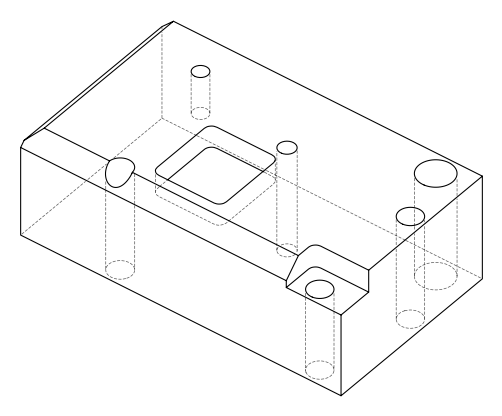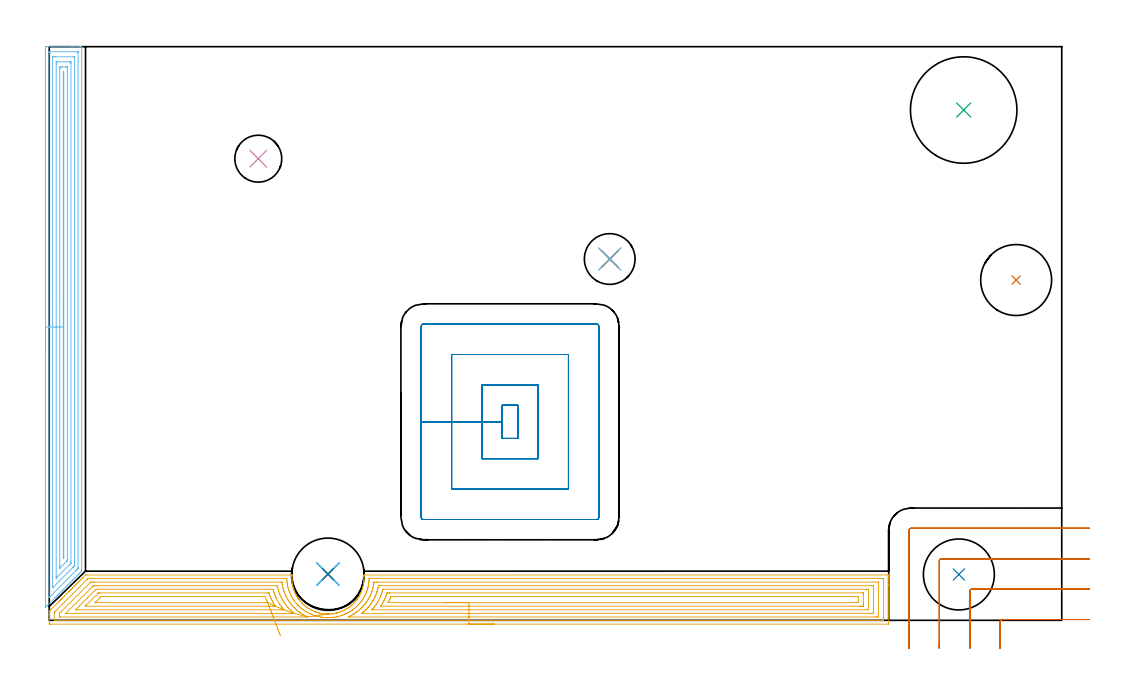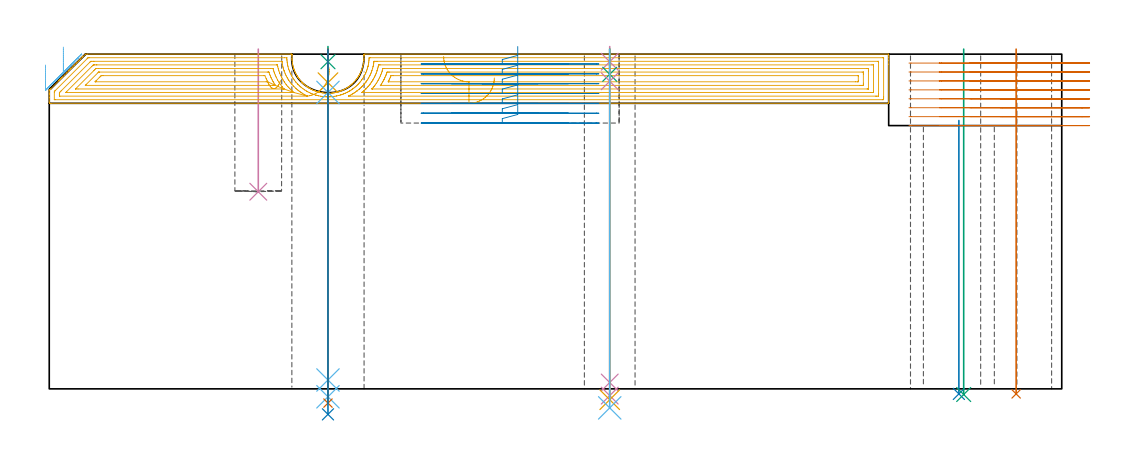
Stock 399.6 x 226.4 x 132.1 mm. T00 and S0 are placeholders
(PLAN: 18 operations, 13 tool changes, 50 min)
(1 INDEXABLE_INSERT_DRILL_THROUGH_HOLE_FROM_SOLID | STEP1HOLE_1 | NXT0302_027 | 0.55 min | 81275 mm3)
(2 INDEXABLE_INSERT_DRILL_THROUGH_HOLE_FROM_SOLID_1 | STEP1HOLE_2 | NXT0302_027 | 0.44 min | 81277 mm3)
(3 INDEXABLE_INSERT_DRILL_THROUGH_HOLE_FROM_SOLID_2 | STEP1HOLE_3 | NXT0302_036 | 0.55 min | 182949 mm3)
(4 INDEXABLE_INSERT_DRILL_BLIND_HOLE_FROM_SOLID | STEP1POCKET | NXT0302_008 | 0.23 min | 14509 mm3)
(5 AREA_MILL | FG_CHAMFER_SURFACE | UGT0205_001 | 18.04 min | 63602 mm3)
(6 AREA_MILL_1 | FG_CHAMFER_SURFACE_1 | UGT0205_001 | 10.46 min | 21656 mm3)
(7 MILL_CORNER_NOTCH_RECTANGULAR | CORNER_NOTCH_RECTANGULAR | UGT0201_008 | Follow Part, ap 4, ae 75% | 6 min | 66043 mm3)
(8 MILL_RECTANGULAR_POCKET | POCKET_RECTANGULAR_STRAIGHT | UGT0201_008 | Follow Part, ap 4, ae 75% | 10.08 min | 216234 mm3)
(9 SPOT_DRILL | STEP1HOLE | NXT0321_9005460120000 | 0.05 min | 137 mm3)
(10 SPOT_DRILL_1 | STEP1HOLE_4 | NXT0321_9005460120000 | 0.05 min | 193 mm3)
(11 DRILL_BLIND_HOLE_INTO_CENTER | STEP1HOLE | NXT0301_046 | 0.05 min | 360 mm3)
(12 GUN_DRILL_THROUGH_HOLE | STEP1HOLE | UGT0307_003 | 0.61 min | 4646 mm3)
(13 SPADE_DRILL_TO_ENLARGE_THROUGH_HOLE | STEP1HOLE | UGT0306_009 | 0.56 min | 29784 mm3)
(14 DRILL_TO_ENLARGE_THROUGH_HOLE | STEP1HOLE | UGT0301_392 | 0.58 min | 47144 mm3)
(15 DRILL_BLIND_HOLE_INTO_CENTER_1 | STEP1HOLE_4 | NXT0301_024 | 0.04 min | 67 mm3)
(16 GUN_DRILL_THROUGH_HOLE_1 | STEP1HOLE_4 | UGT0307_001 | 0.59 min | 2423 mm3)
(17 SPADE_DRILL_TO_ENLARGE_THROUGH_HOLE_1 | STEP1HOLE_4 | UGT0306_003 | 0.56 min | 13495 mm3)
(18 DRILL_TO_ENLARGE_THROUGH_HOLE_1 | STEP1HOLE_4 | UGT0301_007 | 0.57 min | 25252 mm3)
(TOOL NXT0302_027 | Index. Insert Drill 28mm [880-D2800L32-05] | D28 PA176 FL140 Z2)
(TOOL NXT0302_036 | Index. Insert Drill 42mm [880-D4200L50-05] | D42 PA176 FL210 Z2)
(TOOL NXT0302_008 | Index. Insert Drill 18.5mm [880-D1850L25-05] | D18.5 PA176 FL93 Z2)
(TOOL UGT0205_001 | Chamfer Mill 20 x 3 x 45 deg. | D20 FL50 Z2)
(TOOL UGT0201_008 | End Mill 16 mm | D16 FL32 Z4)
(TOOL NXT0321_9005460120000 | NC Spot Drill, 142deg, 12mm, Carbide, Uncoated | D12 PA142 FL30 Z2)
(TOOL NXT0301_046 | Carbide Drill 7.5mm [860.1-0750-038A1-MM 2214] | D7.5 PA140 FL53 Z2)
(TOOL UGT0307_003 | Gun Drill 7 mm | D7 PA130 FL24 Z1)
(TOOL UGT0306_009 | Spade Drill 18.5mm | D18.5 PA132 FL10 Z2)
(TOOL UGT0301_392 | Twist Drill 28.5 mm | D28.5 PA118 FL165 Z2)
(TOOL NXT0301_024 | Carbide Drill 5.3mm [860.1-0530-027A1-MM 2214] | D5.3 PA140 FL44 Z2)
(TOOL UGT0307_001 | Gun Drill 5 mm | D5 PA130 FL24 Z1)
(TOOL UGT0306_003 | Spade Drill 12.5mm | D12.5 PA132 FL10 Z2)
(TOOL UGT0301_007 | Twist Drill 20 mm | D20 PA118 FL140 Z2)
(OP 1 INDEXABLE_INSERT_DRILL_THROUGH_HOLE_FROM_SOLID)
G17 G21 G94 G90
T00 M6
G54
G17 G0 G90 X381.6 Y134.3 S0 M3
G43 Z142.1 H1
G94 G81 G98 Z-1.989 F250. R134.1
G80
M5
M2
(OP 2 INDEXABLE_INSERT_DRILL_THROUGH_HOLE_FROM_SOLID_1)
G17 G21 G94 G90
T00 M6
G54
G17 G0 G90 X359. Y18.1 S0 M3
G43 Z142.1 H1
G94 G81 G98 Z-1.989 F250. R105.9
G80
M5
M2
(OP 3 INDEXABLE_INSERT_DRILL_THROUGH_HOLE_FROM_SOLID_2)
G17 G21 G94 G90
T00 M6
G54
G17 G0 G90 X360.9 Y201.4 S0 M3
G43 Z142.1 H1
G94 G81 G98 Z-2.233 F250. R134.1
G80
M5
M2
(OP 4 INDEXABLE_INSERT_DRILL_BLIND_HOLE_FROM_SOLID)
G17 G21 G94 G90
T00 M6
G54
G17 G0 G90 X82.5 Y182.2 S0 M3
G43 Z142.1 H1
G94 G81 G98 Z77.8 F250. R134.1
G80
M5
M2
(OP 5 AREA_MILL)
G17 G21 G94 G90
T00 M6
G54
G17 G0 G90 X175.65 Y-1.5 S1061 M3
G43 Z142.1 H0
Z122.7
G94 G1 X175.612 Z121.828 F250.
X175.498 Z120.964
X175.309 Z120.112
X175.047 Z119.28
X174.713 Z118.474
X174.31 Z117.7
X173.842 Z116.964
X173.31 Z116.272
X172.721 Z115.629
X172.078 Z115.04
X171.386 Z114.509
X170.65 Z114.04
X169.876 Z113.637
X169.07 Z113.303
X168.238 Z113.041
X167.387 Z112.852
X166.522 Z112.738
X165.65 Z112.7
X0.633
X0.183 Y-1.496 Z112.702
X0.01 Y-1.491 Z112.705
X0. Y-1.052 Z113.144
Y0.71 Z114.904
Y2.107 Z116.303
Y2.472 Z116.667
Y3.547 Z117.745
X0.003 Y3.574 Z117.771
X0.007 Y3.596 Z117.793
X0.036 Y3.637 Z117.835
X0.192 Y3.794 Z117.991
X0.335 Y3.935 Z118.134
X0.628 Y4.228 Z118.428
X3.82 Y7.42 Z121.619
X3.864 Y7.466 Z121.663
X3.912 Y7.513 Z121.712
X4.109 Y7.71 Z121.909
X4.158 Y7.759 Z121.956
X4.21 Y7.811 Z122.01
X4.399 Y7.999 Z122.198
X4.452 Y8.053 Z122.25
X4.508 Y8.109 Z122.308
X4.688 Y8.288 Z122.487
X4.745 Y8.347 Z122.543
X4.807 Y8.407 Z122.606
X4.978 Y8.578 Z122.777
X5.039 Y8.641 Z122.837
X5.105 Y8.705 Z122.904
X5.309 Y8.909 Z123.109
X5.999 Y9.599 Z123.799
X6.894 Y10.494 Z124.693
X7.683 Y11.284 Z125.482
X7.788 Y11.39 Z125.586
X8.119 Y11.719 Z125.919
X8.341 Y11.941 Z126.141
X8.564 Y12.165 Z126.363
X8.682 Y12.284 Z126.48
X9.056 Y12.656 Z126.856
X9.197 Y12.797 Z126.997
X9.738 Y13.34 Z127.535
X10.024 Y13.624 Z127.824
X10.619 Y14.221 Z128.417
X10.918 Y14.518 Z128.718
X11.501 Y15.103 Z129.299
X11.866 Y15.466 Z129.665
X12.382 Y15.984 Z130.18
X12.971 Y16.571 Z130.771
X13.154 Y16.756 Z130.953
X13.264 Y16.865 Z131.062
X14.293 Y17.893 Z132.093
X14.302 Y17.894
X14.943 Y17.9 Z132.1
X95.439
X95.759 Y17.896 Z132.094
X95.767 Y17.895 Z132.093
X95.769 Y17.893 Z132.091
X95.787 Y17.862 Z132.06
X95.785 Y17.553 Z131.751
X95.769 Y17.156 Z131.354
X95.768 Y16.278 Z130.478
X95.793 Y15.875 Z130.074
X95.822 Y15.401 Z129.601
X95.928 Y14.524 Z128.723
X96.093 Y13.648 Z127.845
X96.241 Y13.046 Z127.244
X96.308 Y12.77 Z126.969
X96.334 Y12.678 Z126.877
X96.373 Y12.536 Z126.735
X96.503 Y12.165 Z126.362
X96.561 Y11.998 Z126.197
X96.597 Y11.893 Z126.092
X96.835 Y11.284 Z125.483
X96.94 Y11.016 Z125.215
X97.098 Y10.661 Z124.861
X97.221 Y10.403 Z124.603
X97.267 Y10.308 Z124.508
X97.356 Y10.139 Z124.338
X97.705 Y9.522 Z123.721
X97.78 Y9.391 Z123.587
X97.853 Y9.263 Z123.459
X97.965 Y9.081 Z123.276
X98.003 Y9.018 Z123.214
X98.095 Y8.874 Z123.074
X98.123 Y8.832 Z123.032
X98.161 Y8.774 Z122.973
X98.256 Y8.641 Z122.837
X98.435 Y8.384 Z122.584
X98.574 Y8.2 Z122.396
X98.765 Y7.945 Z122.145
X99.055 Y7.581 Z121.778
X99.115 Y7.508 Z121.706
X99.511 Y7.065 Z121.263
X99.613 Y6.956 Z121.154
X99.687 Y6.878 Z121.074
X99.748 Y6.812 Z121.01
X99.911 Y6.638 Z120.837
X99.918 Y6.631 Z120.83
X99.948 Y6.601 Z120.799
X99.967 Y6.585 Z120.781
X100.031 Y6.526 Z120.725
X100.21 Y6.363 Z120.562
X100.29 Y6.291 Z120.486
X100.382 Y6.206 Z120.405
X100.508 Y6.091 Z120.29
X100.613 Y5.997 Z120.193
X100.732 Y5.887 Z120.086
X100.806 Y5.819 Z120.019
X100.842 Y5.786 Z119.985
X101.319 Y5.41 Z119.607
X101.736 Y5.096 Z119.296
X101.998 Y4.914 Z119.112
X102.051 Y4.877 Z119.075
X102.137 Y4.822 Z119.019
X102.338 Y4.69 Z118.888
X102.589 Y4.534 Z118.734
X102.63 Y4.509 Z118.708
X103.042 Y4.274 Z118.471
X103.075 Y4.255 Z118.452
X103.545 Y4. Z118.198
X103.666 Y3.941 Z118.14
X103.837 Y3.859 Z118.059
X103.936 Y3.813 Z118.01
X103.979 Y3.792 Z117.99
X104.418 Y3.595 Z117.793
X104.864 Y3.415 Z117.611
X105.025 Y3.354 Z117.553
X105.092 Y3.329 Z117.528
X105.278 Y3.262 Z117.456
X105.312 Y3.25 Z117.444
X105.58 Y3.157 Z117.356
X105.683 Y3.122 Z117.321
X105.944 Y3.043 Z117.242
X106.103 Y2.998 Z117.197
X106.206 Y2.968 Z117.168
X106.652 Y2.855 Z117.055
X107.1 Y2.758 Z116.957
X107.961 Y2.609 Z116.805
X107.994 Y2.603 Z116.799
X108.887 Y2.504 Z116.697
X109.334 Y2.471 Z116.67
X109.781 Y2.463 Z116.653
X109.992 Y2.467
X110.407 Y2.474 Z116.663
X110.637 Y2.477 Z116.671
X110.671 Z116.674
X110.675
X111.569 Y2.545 Z116.743
X111.649 Y2.555 Z116.753
X112.017 Y2.599 Z116.797
X112.433 Y2.67 Z116.866
X112.463 Y2.675 Z116.871
X112.84 Y2.753 Z116.951
X112.991 Y2.784 Z116.983
X113.327 Y2.855 Z117.052
X113.357 Y2.861 Z117.059
X113.503 Y2.897 Z117.096
X113.805 Y2.974 Z117.172
X114.251 Y3.102 Z117.3
X114.318 Y3.122 Z117.321
X114.961 Y3.354 Z117.552
X115.116 Y3.411 Z117.605
X115.145 Y3.421 Z117.616
X115.593 Y3.601 Z117.798
X115.971 Y3.768 Z117.968
X116.039 Y3.798 Z117.998
X116.453 Y4. Z118.197
X116.933 Y4.256 Z118.456
X116.982 Y4.285 Z118.485
X117.382 Y4.52 Z118.719
X117.826 Y4.796 Z118.995
X117.949 Y4.876 Z119.076
X118.338 Y5.151 Z119.351
X118.72 Y5.435 Z119.635
X119.051 Y5.703 Z119.901
X119.114 Y5.754 Z119.952
X119.306 Y5.92 Z120.119
X119.395 Y5.997 Z120.197
X119.588 Y6.167 Z120.363
X119.614 Y6.19 Z120.386
X120.075 Y6.63 Z120.83
X120.314 Y6.878 Z121.077
X120.508 Y7.081 Z121.279
X120.878 Y7.508 Z121.706
X120.93 Y7.572 Z121.769
X121.074 Y7.75 Z121.95
X121.402 Y8.157 Z122.357
X121.567 Y8.385 Z122.584
X121.742 Y8.641 Z122.84
X121.865 Y8.82 Z123.019
X122.15 Y9.262 Z123.461
X122.296 Y9.502 Z123.701
X122.543 Y9.962 Z124.161
X122.638 Y10.139 Z124.338
X123.061 Y11.016 Z125.215
X123.166 Y11.258 Z125.458
X123.19 Y11.313 Z125.513
X123.214 Y11.379 Z125.579
X123.403 Y11.893 Z126.092
X123.685 Y12.77 Z126.968
X123.754 Y13.046 Z127.241
X123.907 Y13.649 Z127.844
X124.084 Y14.535 Z128.734
X124.178 Y15.402 Z129.6
X124.196 Y15.69 Z129.888
X124.232 Y16.279 Z130.477
X124.231 Y17.157 Z131.354
X124.219 Y17.452 Z131.649
X124.213 Y17.606 Z131.802
X124.205 Y17.895 Z132.091
X124.207 Y17.896 Z132.092
X124.507 Y17.9 Z132.1
X331.114
X331.293 Y17.898 Z132.089
X331.295 Y17.897 Z132.088
X331.3 Y17.528 Z131.728
Y17.302 Z131.502
Y16.571 Z130.766
Y15.324 Z129.521
Y13.928 Z128.123
Y-1.052 Z113.145
X331.298 Y-1.312 Z112.885
X331.29 Y-1.492 Z112.706
X331.108 Y-1.499 Z112.699
X165.65 Y-1.5 Z112.7
Y-0.086 Z114.114
X2.334 Y-0.085 Z114.115
X2.041 Y-0.08 Z114.12
X2.013 Y-0.079 Z114.121
X2.008 Y-0.057 Z114.143
X2.003 Y-0.021 Z114.179
X2.001 Y0.014 Z114.214
Y2.886 Z117.086
X2.008 Y3.12 Z117.32
X2.01 Y3.148 Z117.348
X2.027 Y3.169 Z117.369
X2.072 Y3.219 Z117.419
X2.204 Y3.354 Z117.554
X2.312 Y3.462 Z117.662
X14.943 Y16.093 Z130.293
X15.186 Y16.332 Z130.532
X15.281 Y16.424 Z130.624
X15.339 Y16.477 Z130.677
X15.925 Y16.485 Z130.685
X92.843 Y16.486 Z130.686
X93.651 Y16.481 Z130.681
X93.745 Y16.479 Z130.679
X93.759 Y16.468 Z130.668
X93.765 Y16.458 Z130.658
X93.806 Y15.69 Z129.89
X93.816 Y15.527 Z129.727
X93.893 Y14.809 Z129.009
X93.925 Y14.539 Z128.739
X94.031 Y13.928 Z128.128
X94.115 Y13.471 Z127.671
X94.217 Y13.046 Z127.246
X94.402 Y12.306 Z126.506
X94.447 Y12.165 Z126.365
X94.545 Y11.873 Z126.073
X94.766 Y11.284 Z125.484
X94.899 Y10.936 Z125.136
X95.126 Y10.403 Z124.603
X95.439 Y9.732 Z123.932
X95.554 Y9.522 Z123.722
X95.692 Y9.273 Z123.473
X96.061 Y8.641 Z122.841
X96.163 Y8.472 Z122.672
X96.334 Y8.205 Z122.405
X96.651 Y7.759 Z121.959
X97.228 Y6.996 Z121.196
X97.328 Y6.878 Z121.078
X97.982 Y6.136 Z120.336
X98.112 Y5.997 Z120.197
X98.123 Y5.986 Z120.186
X98.663 Y5.465 Z119.665
X99.026 Y5.134 Z119.334
X99.046 Y5.116 Z119.316
X99.283 Y4.911 Z119.111
X99.515 Y4.723 Z118.923
X99.911 Y4.405 Z118.605
X99.974 Y4.358 Z118.558
X100.144 Y4.235 Z118.435
X100.806 Y3.774 Z117.974
X101.482 Y3.354 Z117.554
X101.7 Y3.225 Z117.425
X102.004 Y3.054 Z117.254
X102.595 Y2.754 Z116.954
X103.196 Y2.472 Z116.672
X103.489 Y2.345 Z116.545
X103.712 Y2.252 Z116.452
X104.383 Y2.002 Z116.202
X104.561 Y1.941 Z116.141
X105.207 Y1.73 Z115.93
X105.278 Y1.709 Z115.909
X105.33 Y1.694 Z115.894
X105.717 Y1.591 Z115.791
X106.172 Y1.484 Z115.684
X106.313 Y1.453 Z115.653
X107.067 Y1.314 Z115.514
X107.409 Y1.253 Z115.453
X107.961 Y1.18 Z115.38
X108.432 Y1.127 Z115.327
X108.855 Y1.089 Z115.289
X109.394 Y1.061 Z115.261
X109.75 Y1.051 Z115.251
X110.292 Y1.057 Z115.257
X110.644 Y1.066 Z115.266
X111.147 Y1.096 Z115.296
X111.539 Y1.126 Z115.326
X111.971 Y1.165 Z115.365
X112.433 Y1.222 Z115.422
X112.753 Y1.275 Z115.475
X113.327 Y1.384 Z115.584
X113.501 Y1.42 Z115.62
X114.222 Y1.577 Z115.777
X114.233 Y1.58 Z115.78
X114.279 Y1.591 Z115.791
X115.011 Y1.799 Z115.999
X115.116 Y1.832 Z116.032
X115.596 Y2. Z116.2
X116.011 Y2.151 Z116.351
X116.244 Y2.242 Z116.442
X116.81 Y2.472 Z116.672
X116.905 Y2.516 Z116.716
X117.477 Y2.79 Z116.99
X117.799 Y2.954 Z117.154
X118.061 Y3.096 Z117.296
X118.525 Y3.354 Z117.554
X118.631 Y3.415 Z117.615
X118.655 Y3.429 Z117.629
X118.694 Y3.453 Z117.653
X119.175 Y3.761 Z117.961
X119.588 Y4.039 Z118.239
X119.704 Y4.12 Z118.32
X119.86 Y4.235 Z118.435
X120.211 Y4.503 Z118.703
X120.483 Y4.717 Z118.917
X120.702 Y4.9 Z119.1
X120.954 Y5.116 Z119.316
X121.176 Y5.314 Z119.514
X121.377 Y5.499 Z119.699
X121.63 Y5.747 Z119.947
X121.879 Y5.997 Z120.197
X122.07 Y6.196 Z120.396
X122.271 Y6.413 Z120.613
X122.488 Y6.665 Z120.865
X122.668 Y6.878 Z121.078
X122.89 Y7.15 Z121.35
X123.166 Y7.496 Z121.696
X123.278 Y7.649 Z121.849
X123.356 Y7.759 Z121.959
X123.637 Y8.176 Z122.376
X123.945 Y8.641 Z122.841
X123.99 Y8.71 Z122.91
X124.06 Y8.826 Z123.026
X124.309 Y9.277 Z123.477
X124.438 Y9.522 Z123.722
X124.611 Y9.861 Z124.061
X124.878 Y10.403 Z124.603
X124.903 Y10.454 Z124.654
X124.955 Y10.564 Z124.764
X125.162 Y11.08 Z125.28
X125.239 Y11.284 Z125.484
X125.395 Y11.732 Z125.932
X125.536 Y12.165 Z126.365
X125.609 Y12.402 Z126.602
X125.786 Y13.046 Z127.246
X125.799 Y13.096 Z127.296
X125.849 Y13.292 Z127.492
X125.959 Y13.819 Z128.019
X125.979 Y13.928 Z128.128
X126.085 Y14.576 Z128.776
X126.114 Y14.809 Z129.009
X126.172 Y15.372 Z129.572
X126.195 Y15.69 Z129.89
X126.228 Y16.198 Z130.398
X126.239 Y16.362 Z130.562
X126.248 Y16.479 Z130.679
X126.83 Y16.485 Z130.685
X328.966
X329.259 Y16.48 Z130.68
X329.287 Y16.479 Z130.679
X329.292 Y16.457 Z130.657
X329.297 Y16.421 Z130.621
X329.299 Y16.386 Z130.586
X329.3 Y1.176 Z115.376
X329.297 Y0.71 Z114.91
X329.292 Y0.303 Z114.503
X329.273 Y-0.079 Z114.121
X328.878 Y-0.084 Z114.116
X328.791 Y-0.085 Z114.115
X165.65 Y-0.086 Z114.114
Y1.328 Z115.528
X118.694 Y1.329 Z115.529
X118.063 Y1.332 Z115.532
X118.059 Y1.334 Z115.534
X118.05 Y1.344 Z115.544
X118.558 Y1.591 Z115.791
X118.648 Y1.636 Z115.836
X118.694 Y1.659 Z115.859
X119.228 Y1.946 Z116.146
X119.588 Y2.146 Z116.346
X119.797 Y2.267 Z116.467
X120.143 Y2.472 Z116.672
X120.351 Y2.602 Z116.802
X120.483 Y2.687 Z116.887
X120.881 Y2.961 Z117.161
X121.377 Y3.307 Z117.507
X121.404 Y3.327 Z117.527
X121.438 Y3.354 Z117.554
X122.271 Y4.021 Z118.221
X122.388 Y4.12 Z118.32
X122.519 Y4.235 Z118.435
X122.854 Y4.542 Z118.742
X123.166 Y4.831 Z119.031
X123.31 Y4.974 Z119.174
X123.45 Y5.116 Z119.316
X123.744 Y5.428 Z119.628
X124.06 Y5.769 Z119.969
X124.167 Y5.892 Z120.092
X124.255 Y5.997 Z120.197
X124.567 Y6.379 Z120.579
X124.955 Y6.858 Z121.058
X124.963 Y6.87 Z121.07
X124.969 Y6.878 Z121.078
X125.325 Y7.395 Z121.595
X125.572 Y7.759 Z121.959
X125.681 Y7.925 Z122.125
X125.849 Y8.19 Z122.39
X126.014 Y8.478 Z122.678
X126.104 Y8.641 Z122.841
X126.323 Y9.054 Z123.254
X126.563 Y9.522 Z123.722
X126.623 Y9.641 Z123.841
X126.743 Y9.891 Z124.091
X126.902 Y10.246 Z124.446
X126.967 Y10.403 Z124.603
X127.154 Y10.88 Z125.08
X127.299 Y11.284 Z125.484
X127.385 Y11.534 Z125.734
X127.587 Y12.165 Z126.365
X127.599 Y12.204 Z126.404
X127.638 Y12.35 Z126.55
X127.78 Y12.906 Z127.106
X127.813 Y13.046 Z127.246
X127.937 Y13.633 Z127.833
X127.991 Y13.928 Z128.128
X128.067 Y14.386 Z128.586
X128.123 Y14.809 Z129.009
X128.148 Y14.999 Z129.199
X128.156 Y15.043 Z129.243
X128.161 Y15.061 Z129.261
X128.179 Y15.065 Z129.265
X128.269 Y15.068 Z129.268
X128.532 Y15.07 Z129.27
X129.16 Y15.071 Z129.271
X129.427
X327.09
X327.178 Y15.07 Z129.27
X327.249 Y15.067 Z129.267
X327.287 Y15.065 Z129.265
X327.29 Y15.016 Z129.216
X327.296 Y14.809 Z129.009
X327.299 Y14.602 Z128.802
X327.3 Y2.265 Z116.465
X327.295 Y1.591 Z115.791
X327.291 Y1.392 Z115.592
X327.281 Y1.335 Z115.535
X327.222 Y1.333 Z115.533
X327.09 Y1.331 Z115.531
X326.462 Y1.329 Z115.529
X326.195
X165.65 Y1.328 Z115.528
Y2.743 Z116.943
X124.06
X123.784 Y2.744 Z116.944
X123.551 Y2.747 Z116.947
X123.371 Y2.751 Z116.951
X123.504 Y2.864 Z117.064
X123.59 Y2.936 Z117.136
X124.073 Y3.341 Z117.541
X124.087 Y3.354 Z117.554
X124.533 Y3.769 Z117.969
X124.955 Y4.165 Z118.365
X124.99 Y4.2 Z118.4
X125.023 Y4.235 Z118.435
X125.421 Y4.657 Z118.857
X125.843 Y5.116 Z119.316
X125.849 Y5.123 Z119.323
X126.245 Y5.607 Z119.807
X126.562 Y5.997 Z120.197
X126.642 Y6.097 Z120.297
X126.743 Y6.23 Z120.43
X127.013 Y6.613 Z120.813
X127.194 Y6.878 Z121.078
X127.37 Y7.142 Z121.342
X127.638 Y7.552 Z121.752
X127.716 Y7.682 Z121.882
X127.761 Y7.759 Z121.959
X128.033 Y8.252 Z122.452
X128.241 Y8.641 Z122.841
X128.339 Y8.831 Z123.031
X128.532 Y9.217 Z123.417
X128.631 Y9.425 Z123.625
X128.674 Y9.522 Z123.722
X128.898 Y10.043 Z124.243
X129.042 Y10.403 Z124.603
X129.146 Y10.679 Z124.879
X129.358 Y11.284 Z125.484
X129.375 Y11.335 Z125.535
X129.427 Y11.496 Z125.696
X129.58 Y12.015 Z126.215
X129.62 Y12.165 Z126.365
X129.76 Y12.718 Z126.918
X129.836 Y13.046 Z127.246
X129.924 Y13.438 Z127.638
X129.948 Y13.542 Z127.742
X129.968 Y13.617 Z127.817
X129.98 Y13.651 Z127.851
X130.012 Y13.652 Z127.852
X130.321 Y13.655 Z127.855
X130.596 Y13.657 Z127.857
X324.682
X325.155 Y13.652 Z127.852
X325.255 Y13.65 Z127.85
X325.29 Y13.646 Z127.846
X325.293 Y13.596 Z127.796
X325.296 Y13.487 Z127.687
X325.3 Y13.047 Z127.247
Y3.354 Z117.554
X325.296 Y2.913 Z117.113
X325.293 Y2.804 Z117.004
X325.29 Y2.755 Z116.955
X325.232 Y2.75 Z116.95
X325.023 Y2.746 Z116.946
X324.406 Y2.743 Z116.943
X324.132
X165.65
Y4.157 Z118.357
X127.638
X127.559 Y4.158 Z118.358
X127.402 Y4.162 Z118.362
X127.37 Y4.164 Z118.364
X127.373 Y4.171 Z118.371
X127.393 Y4.199 Z118.399
X127.422 Y4.235 Z118.435
X127.521 Y4.35 Z118.55
X127.638 Y4.486 Z118.686
X127.924 Y4.834 Z119.034
X128.154 Y5.116 Z119.316
X128.32 Y5.325 Z119.525
X128.532 Y5.598 Z119.798
X128.699 Y5.833 Z120.033
X128.813 Y5.997 Z120.197
X129.058 Y6.36 Z120.56
X129.427 Y6.915 Z121.115
X129.737 Y7.454 Z121.654
X129.908 Y7.759 Z121.959
X130.051 Y8.026 Z122.226
X130.321 Y8.549 Z122.749
X130.352 Y8.611 Z122.811
X130.366 Y8.641 Z122.841
X130.631 Y9.217 Z123.417
X130.764 Y9.522 Z123.722
X130.895 Y9.838 Z124.038
X131.114 Y10.403 Z124.603
X131.141 Y10.476 Z124.676
X131.215 Y10.693 Z124.893
X131.361 Y11.141 Z125.341
X131.405 Y11.284 Z125.484
X131.664 Y12.165 Z126.365
X131.681 Y12.217 Z126.417
X131.695 Y12.236 Z126.436
X132.031 Y12.243 Z126.443
X322.697
X322.854 Y12.241 Z126.441
X323.169 Y12.236 Z126.436
X323.291 Y12.228 Z126.428
X323.294 Y12.209 Z126.409
X323.296 Y12.165 Z126.365
X323.3 Y11.493 Z125.693
Y11.284 Z125.484
X323.299 Y4.235 Z118.435
X323.298 Y4.193 Z118.393
X323.294 Y4.173 Z118.373
X323.292 Y4.168 Z118.368
X323.249 Y4.164 Z118.364
X322.933 Y4.159 Z118.359
X322.776 Y4.157 Z118.357
X165.65
Y5.571 Z119.771
X130.753 Y5.572 Z119.772
X130.752
Y5.573 Z119.773
X131.03 Y5.997 Z120.197
X131.103 Y6.108 Z120.308
X131.215 Y6.284 Z120.484
X131.439 Y6.658 Z120.858
X131.565 Y6.878 Z121.078
X131.758 Y7.225 Z121.425
X132.045 Y7.759 Z121.959
X132.067 Y7.801 Z122.001
X132.11 Y7.886 Z122.086
X132.356 Y8.398 Z122.598
X132.469 Y8.641 Z122.841
X132.632 Y9.007 Z123.207
X132.85 Y9.522 Z123.722
X132.894 Y9.63 Z123.83
X133.004 Y9.92 Z124.12
X133.131 Y10.278 Z124.478
X133.175 Y10.403 Z124.603
X133.285 Y10.708 Z124.908
X133.33 Y10.822 Z125.022
X133.471 Y10.825 Z125.025
X133.899 Y10.827 Z125.027
X134.361 Y10.829 Z125.029
X320.829 Y10.828 Z125.028
X321.293 Y10.827 Z125.027
X321.295 Y10.826 Z125.026
X321.298 Y10.822 Z125.022
X321.299 Y10.403 Z124.603
X321.3 Y9.939 Z124.139
Y6.414 Z120.614
Y5.997 Z120.197
X321.298 Y5.765 Z119.965
X321.294 Y5.649 Z119.849
X321.29 Y5.592 Z119.792
X321.283 Y5.578 Z119.778
X321.256 Y5.576 Z119.776
X320.829 Y5.573 Z119.773
X320.367 Y5.571 Z119.771
X319.934
X165.65
Y6.985 Z121.185
X134.026 Y6.986 Z121.186
X133.899 Y6.987 Z121.187
X133.786 Y6.989 Z121.189
X133.783 Y6.992 Z121.192
X133.782 Y6.994 Z121.194
X133.854 Y7.137 Z121.337
X133.899 Y7.224 Z121.424
X134.077 Y7.584 Z121.784
X134.161 Y7.759 Z121.959
X134.361 Y8.185 Z122.385
X134.568 Y8.641 Z122.841
X134.635 Y8.796 Z122.996
X134.876 Y9.371 Z123.571
X134.889 Y9.401 Z123.601
X134.908 Y9.409 Z123.609
X135.687 Y9.414 Z123.614
X135.797
X319.04
X319.15 Y9.413 Z123.613
X319.24 Y9.41 Z123.61
X319.28 Y9.408 Z123.608
X319.29 Y9.39 Z123.59
X319.294 Y9.359 Z123.559
X319.299 Y9.267 Z123.467
Y7.504 Z121.704
X319.295 Y7.247 Z121.447
X319.29 Y7.077 Z121.277
X319.277 Y6.992 Z121.192
X319.236 Y6.99 Z121.19
X319.04 Y6.987 Z121.187
X318.931 Y6.986 Z121.186
X318.146 Y6.985 Z121.185
X165.65
X164.778 Z121.223
X163.914 Z121.337
X163.062 Z121.526
X162.23 Z121.788
X161.424 Z122.122
X160.65 Z122.525
X159.914 Z122.994
X159.222 Z123.525
X158.579 Z124.114
X157.99 Z124.757
X157.458 Z125.45
X156.99 Z126.185
X156.587 Z126.959
X156.253 Z127.765
X155.991 Z128.597
X155.802 Z129.449
X155.688 Z130.314
X155.65 Z131.185
G0 Z142.1
X110.357 Y2.555
Z126.858
G1 X110.442 Y2.568 Z125.99
X110.453 Y2.569 Z125.118
X110.388 Y2.56 Z124.248
X110.249 Y2.539 Z123.387
X110.036 Y2.508 Z122.542
X109.75 Y2.467 Z121.718
X109.395 Y2.415 Z120.923
X108.972 Y2.354 Z120.163
X108.486 Y2.283 Z119.442
X107.939 Y2.203 Z118.767
X107.336 Y2.115 Z118.142
X106.682 Y2.02 Z117.574
X105.981 Y1.918 Z117.064
X105.239 Y1.81 Z116.619
X104.461 Y1.696 Z116.241
X103.653 Y1.579 Z115.932
X102.822 Y1.458 Z115.696
X101.974 Y1.334 Z115.534
X101.963 Y1.333 Z115.533
X101.792 Y1.329 Z115.529
X101.7
X4.21
X4.122 Y1.33 Z115.53
X4.051 Y1.333 Z115.533
X4.013 Y1.335 Z115.535
X4.01 Y1.384 Z115.584
X4.004 Y1.591 Z115.791
X4.001 Y1.797 Z115.997
X4.005 Y2.472 Z116.672
X4.007 Y2.673 Z116.873
X4.071 Y2.76 Z116.96
X4.21 Y2.908 Z117.108
X4.434 Y3.134 Z117.334
X4.653 Y3.354 Z117.554
X15.974 Y14.674 Z128.874
X16.111 Y14.809 Z129.009
X16.322 Y15.01 Z129.21
X16.382 Y15.065 Z129.265
X16.47 Y15.067 Z129.267
X16.732 Y15.069 Z129.269
X17.36 Y15.071 Z129.271
X17.626
X91.728
X91.795 Y15.07 Z129.27
X91.827 Y15.067 Z129.267
X91.836 Y15.066 Z129.266
X91.862 Y14.992 Z129.192
X91.881 Y14.809 Z129.009
X91.884 Y14.787 Z128.987
X92.013 Y13.928 Z128.128
X92.042 Y13.75 Z127.95
X92.192 Y13.046 Z127.246
X92.288 Y12.626 Z126.826
X92.412 Y12.165 Z126.365
X92.5 Y11.857 Z126.057
X92.66 Y11.379 Z125.579
X92.694 Y11.284 Z125.484
X92.756 Y11.116 Z125.316
X93.042 Y10.403 Z124.603
X93.233 Y9.933 Z124.133
X93.433 Y9.522 Z123.722
X93.651 Y9.083 Z123.283
X93.9 Y8.641 Z122.841
X94.217 Y8.083 Z122.283
X94.423 Y7.759 Z121.959
X94.545 Y7.573 Z121.773
X95.052 Y6.878 Z121.078
X95.439 Y6.37 Z120.57
X95.751 Y5.997 Z120.197
X96.334 Y5.346 Z119.546
X96.557 Y5.116 Z119.316
X97.228 Y4.473 Z118.673
X97.491 Y4.235 Z118.435
X97.827 Y3.94 Z118.14
X98.123 Y3.702 Z117.902
X98.575 Y3.354 Z117.554
X99.017 Y3.035 Z117.235
X99.353 Y2.802 Z117.002
X99.858 Y2.472 Z116.672
X99.911 Y2.439 Z116.639
X100.003 Y2.382 Z116.582
X100.806 Y1.928 Z116.128
X101.454 Y1.591 Z115.791
X101.7 Y1.471 Z115.671
X101.934 Y1.361 Z115.561
X101.974 Y1.334 Z115.534
X96.593 Y2.75 Z116.95
X96.334 Y2.746 Z116.946
X96.058 Y2.744 Z116.944
X95.439 Y2.743 Z116.943
X95.165
X7.081
X6.894 Y2.744 Z116.944
X6.615 Y2.747 Z116.947
X6.539 Y2.749 Z116.949
X6.561 Y2.8 Z117.
X6.759 Y3.005 Z117.205
X6.894 Y3.144 Z117.344
X16.795 Y13.046 Z127.246
X17.21 Y13.457 Z127.657
X17.352 Y13.595 Z127.795
X17.403 Y13.642 Z127.842
X17.472 Y13.65 Z127.85
X17.626 Y13.653 Z127.853
X17.902 Y13.656 Z127.856
X18.521 Y13.657 Z127.857
X18.795
X89.763
X89.918 Y13.655 Z127.855
X89.995 Y13.653 Z127.853
X90.026 Y13.651 Z127.851
X90.073 Y13.477 Z127.677
X90.162 Y13.046 Z127.246
X90.185 Y12.936 Z127.136
X90.379 Y12.165 Z126.365
X90.484 Y11.761 Z125.961
X90.641 Y11.284 Z125.484
X90.953 Y10.417 Z124.617
X90.967 Y10.38 Z124.58
X91.326 Y9.522 Z123.722
X91.636 Y8.863 Z123.063
X91.752 Y8.641 Z122.841
X91.862 Y8.433 Z122.633
X92.254 Y7.759 Z121.959
X92.756 Y6.936 Z121.136
X92.796 Y6.878 Z121.078
X92.892 Y6.744 Z120.944
X93.45 Y5.997 Z120.197
X93.651 Y5.734 Z119.934
X94.173 Y5.116 Z119.316
X94.545 Y4.701 Z118.901
X94.991 Y4.235 Z118.435
X95.439 Y3.805 Z118.005
X95.928 Y3.354 Z117.554
X96.593 Y2.75 Z116.95
X92.633 Y4.169 Z118.369
X92.493 Y4.164 Z118.364
X92.178 Y4.159 Z118.359
X92.02 Y4.157 Z118.357
X11.366
X10.548 Y4.159 Z118.359
X10.471 Y4.161 Z118.361
X10.406 Y4.163 Z118.363
X10.442 Y4.235 Z118.435
X10.454 Y4.252 Z118.452
X10.471 Y4.272 Z118.472
X17.626 Y11.428 Z125.628
X17.999 Y11.798 Z125.998
X18.372 Y12.165 Z126.365
X18.448 Y12.237 Z126.437
X19.415 Y12.243 Z126.443
X87.39
X88.208 Y12.241 Z126.441
X88.284 Y12.238 Z126.438
X88.303 Y12.237 Z126.437
X88.321 Y12.208 Z126.408
X88.336 Y12.165 Z126.365
X88.359 Y12.091 Z126.291
X88.59 Y11.284 Z125.484
X88.736 Y10.848 Z125.048
X88.9 Y10.403 Z124.603
X89.179 Y9.662 Z123.862
X89.239 Y9.522 Z123.722
X89.49 Y8.948 Z123.148
X89.639 Y8.641 Z122.841
X90.073 Y7.785 Z121.985
X90.087 Y7.759 Z121.959
X90.106 Y7.727 Z121.927
X90.616 Y6.878 Z121.078
X90.967 Y6.313 Z120.513
X91.194 Y5.997 Z120.197
X91.778 Y5.198 Z119.398
X91.842 Y5.116 Z119.316
X91.862 Y5.09 Z119.29
X92.582 Y4.235 Z118.435
X92.633 Y4.169 Z118.369
X89.23 Y5.577 Z119.777
X89.22 Y5.576 Z119.776
X89.179 Y5.574 Z119.774
X88.716 Y5.571 Z119.771
X88.284
X14.335
X14.289 Y5.572 Z119.772
X14.239 Y5.575 Z119.775
X14.234 Y5.577 Z119.777
Y5.581 Z119.781
X14.249 Y5.599 Z119.799
X14.349 Y5.701 Z119.901
X14.645 Y5.997 Z120.197
X19.232 Y10.583 Z124.783
X19.415 Y10.763 Z124.963
X19.479 Y10.819 Z125.019
X19.532 Y10.822 Z125.022
X19.646 Y10.826 Z125.026
X19.878 Y10.828 Z125.028
X86.063
X86.495 Y10.826 Z125.026
X86.639 Y10.824 Z125.024
X86.659 Y10.822 Z125.022
X86.674 Y10.807 Z125.007
X86.7 Y10.745 Z124.945
X86.739 Y10.643 Z124.843
X87.018 Y9.889 Z124.089
X87.163 Y9.522 Z123.722
X87.39 Y8.953 Z123.153
X87.526 Y8.641 Z122.841
X87.632 Y8.402 Z122.602
X87.964 Y7.759 Z121.959
X88.284 Y7.147 Z121.347
X88.44 Y6.878 Z121.078
X88.655 Y6.513 Z120.713
X88.974 Y5.997 Z120.197
X89.179 Y5.669 Z119.869
X89.228 Y5.584 Z119.784
X89.23 Y5.577 Z119.777
X86.215 Y6.99 Z121.19
X86.213 Y6.989 Z121.189
X86.19 Y6.987 Z121.187
X85.994 Y6.986 Z121.186
X85.601 Y6.985 Z121.185
X18.412 Y6.986 Z121.186
X18.219 Y6.989 Z121.189
X18.123 Y6.992 Z121.192
X18.102 Y6.995 Z121.195
X18.11 Y7.004 Z121.204
X18.248 Y7.147 Z121.347
X18.393 Y7.295 Z121.495
X18.521 Y7.424 Z121.624
X19.738 Y8.641 Z122.841
X20.022 Y8.924 Z123.124
X20.31 Y9.21 Z123.41
X20.471 Y9.362 Z123.562
X20.522 Y9.408 Z123.608
X20.615 Y9.41 Z123.61
X20.811 Y9.412 Z123.612
X21.204 Y9.414 Z123.614
X21.313 Y9.415 Z123.615
X84.707 Y9.414 Z123.614
X84.818 Y9.412 Z123.612
X85.12 Y9.404 Z123.604
X85.601 Y8.253 Z122.453
X85.839 Y7.759 Z121.959
X86.061 Y7.306 Z121.506
X86.141 Y7.148 Z121.348
X86.205 Y7.015 Z121.215
X86.215 Y6.99 Z121.19
X86.453 Y6.371 Z120.623
X86.707 Y5.708 Z120.116
X86.977 Y5.006 Z119.673
X87.259 Y4.272 Z119.297
X87.552 Y3.509 Z118.991
X87.853 Y2.724 Z118.757
X88.161 Y1.924 Z118.598
X88.473 Y1.113 Z118.514
X88.785 Y0.299 Z118.506
X89.097 Y-0.513 Z118.574
X89.406 Y-1.316 Z118.717
X89.709 Y-2.105 Z118.935
X90.004 Y-2.873 Z119.226
X90.289 Y-3.614 Z119.587
X90.561 Y-4.323 Z120.016
X90.819 Y-4.994 Z120.51
X91.06 Y-5.623 Z121.065
X91.284 Y-6.204 Z121.676
G0 Z142.1
M5
M2
(OP 6 AREA_MILL_1)
G17 G21 G94 G90
T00 M6
G54
G17 G0 G90 X-1.5 Y105.75 S1061 M3
G43 Z142.1 H0
Z127.8
G94 G1 Y105.788 Z126.928 F250.
Y105.902 Z126.064
Y106.091 Z125.212
Y106.353 Z124.38
Y106.687 Z123.574
Y107.09 Z122.8
Y107.559 Z122.064
Y108.09 Z121.372
Y108.679 Z120.729
Y109.322 Z120.14
Y110.014 Z119.609
Y110.75 Z119.14
Y111.524 Z118.737
Y112.33 Z118.403
Y113.162 Z118.141
Y114.014 Z117.952
Y114.878 Z117.838
Y115.75 Z117.8
Y225.433
X-1.499 Y225.812 Z117.801
X-1.494 Y226.318 Z117.803
X-1.491 Y226.392 Z117.806
X-0.991 Y226.4 Z118.306
X8.749 Z128.044
X9.352 Z128.65
X9.635 Z128.932
X11.406 Z130.701
X11.971 Z131.27
X12.291 Z131.59
X12.476 Z131.775
X12.78 Y226.392 Z132.071
X12.797 Y226.39 Z132.088
X12.8 Y226.258 Z132.1
Y19.947
Y19.405 Z132.083
X12.74 Y19.34 Z132.039
X11.969 Y18.568 Z131.268
X11.701 Y18.299 Z130.997
X11.566 Y18.165 Z130.863
X11.094 Y17.694 Z130.394
X10.816 Y17.414 Z130.111
X10.228 Y16.828 Z129.528
X9.93 Y16.528 Z129.226
X9.34 Y15.94 Z128.64
X9.045 Y15.642 Z128.34
X8.445 Y15.045 Z127.745
X8.159 Y14.757 Z127.454
X7.554 Y14.154 Z126.854
X7.273 Y13.871 Z126.568
X6.663 Y13.263 Z125.963
X6.388 Y12.985 Z125.683
X5.693 Y12.293 Z124.993
X5.328 Y11.926 Z124.624
X4.784 Y11.384 Z124.084
X4.437 Y11.035 Z123.733
X3.876 Y10.475 Z123.175
X3.546 Y10.144 Z122.842
X2.967 Y9.567 Z122.267
X2.256 Y8.855 Z121.555
X0.484 Y7.084 Z119.783
X-0.912 Y5.688 Z118.387
X-1.357 Y5.242 Z117.941
X-1.434 Y5.168 Z117.864
X-1.491 Y5.115 Z117.806
X-1.498 Y5.21 Z117.802
X-1.499 Y5.242 Z117.801
X-1.5 Y115.75 Z117.8
X-0.086 Z119.214
X-0.085 Y224.248 Z119.215
X-0.084 Y224.356 Z119.216
X-0.082 Y224.382 Z119.218
X-0.08 Y224.388 Z119.22
X-0.061 Y224.391 Z119.239
X0.044 Y224.396 Z119.344
X0.412 Y224.4 Z119.712
X11.039 Y224.399 Z130.339
X11.261 Y224.396 Z130.561
X11.347 Y224.392 Z130.647
X11.379 Y224.39 Z130.679
X11.381 Y224.349 Z130.681
X11.383 Y224.25 Z130.683
X11.386 Y224.05 Z130.686
Y224.03
Y20.858
X11.385 Y20.62 Z130.685
X11.383 Y20.512 Z130.683
X11.379 Y20.459 Z130.679
X11.376 Y20.437 Z130.676
X11.361 Y20.42 Z130.661
X11.151 Y20.203 Z130.451
X10.897 Y19.947 Z130.197
X10.708 Y19.758 Z130.008
X0.132 Y9.182 Z119.432
X0.047 Y9.098 Z119.347
X-0.037 Y9.019 Z119.263
X-0.065 Y8.997 Z119.235
X-0.079 Y8.99 Z119.221
X-0.086 Y9.253 Z119.214
Y115.75
X1.329 Z120.629
Y222.247
X1.33 Y222.332 Z120.63
X1.333 Y222.373 Z120.633
X1.334 Y222.386 Z120.634
X1.363 Y222.39 Z120.663
X1.515 Y222.398 Z120.815
X1.665 Y222.399 Z120.965
X2.399 Y222.4 Z121.699
X9.635 Y222.399 Z128.935
X9.786 Y222.397 Z129.086
X9.887 Y222.394 Z129.187
X9.962 Y222.39 Z129.262
X9.965 Y222.359 Z129.265
X9.968 Y222.247 Z129.268
X9.971 Y221.91 Z129.271
X9.972 Y205.518 Z129.272
X9.971 Y22.282 Z129.271
X9.969 Y21.729 Z129.269
X9.967 Y21.56 Z129.267
X9.965 Y21.48 Z129.265
X9.926 Y21.437 Z129.226
X9.635 Y21.136 Z128.935
X9.487 Y20.987 Z128.787
X9.339 Y20.838 Z128.639
X1.665 Y13.165 Z120.965
X1.491 Y12.993 Z120.791
X1.428 Y12.932 Z120.728
X1.345 Y12.856 Z120.645
X1.335 Y12.963 Z120.635
X1.332 Y13.041 Z120.632
X1.33 Y13.155 Z120.63
X1.328 Y17.226 Z120.628
X1.329 Y115.75 Z120.629
X2.743 Z122.043
Y219.574
X2.745 Y220.269 Z122.045
X2.749 Y220.37 Z122.049
X2.75 Y220.39 Z122.05
X2.77 Y220.393 Z122.07
X2.821 Y220.396 Z122.121
X3.026 Y220.399 Z122.326
X7.929 Y220.4 Z127.229
X8.296 Y220.394 Z127.596
X8.479 Y220.39 Z127.779
X8.551 Y220.378 Z127.851
X8.552 Y220.32 Z127.852
X8.556 Y219.768 Z127.856
X8.557 Y23.512 Z127.857
X8.556 Y22.815 Z127.856
X8.553 Y22.621 Z127.853
X8.55 Y22.536 Z127.85
X8.538 Y22.499 Z127.838
X8.506 Y22.463 Z127.806
X8.4 Y22.352 Z127.7
X8.266 Y22.216 Z127.566
X7.864 Y21.812 Z127.164
X2.879 Y16.829 Z122.179
X2.813 Y16.767 Z122.113
X2.755 Y16.715 Z122.055
X2.749 Y16.713 Z122.049
X2.747 Y16.734 Z122.047
X2.745 Y16.781 Z122.045
X2.743 Y17.08 Z122.043
Y17.273
Y115.75
X4.157 Z123.457
X4.158 Y217.791 Z123.458
X4.159 Y217.955 Z123.459
X4.164 Y218.123 Z123.464
X4.177 Y218.39 Z123.477
X4.322 Y218.394 Z123.622
X4.604 Y218.399 Z123.904
X5.207 Y218.4 Z124.507
X6.374 Z125.674
X6.978 Y218.398 Z126.278
X7.065 Y218.395 Z126.365
X7.116 Y218.39 Z126.416
X7.136 Y218.377 Z126.436
X7.138 Y218.289 Z126.438
X7.142 Y217.957 Z126.442
X7.143 Y214.604 Z126.443
Y23.874
X7.142 Y23.693 Z126.442
X7.139 Y23.603 Z126.439
X7.136 Y23.561 Z126.436
X7.104 Y23.512 Z126.404
X7.044 Y23.445 Z126.344
X6.978 Y23.377 Z126.278
X4.381 Y20.779 Z123.681
X4.322 Y20.721 Z123.622
X4.261 Y20.666 Z123.561
X4.164 Y20.58 Z123.464
X4.161 Y20.672 Z123.461
X4.158 Y20.838 Z123.458
X4.157 Y21.004 Z123.457
Y21.729
Y115.75
X5.571 Z124.871
Y215.643
X5.572 Y216.009 Z124.872
X5.574 Y216.168 Z124.874
X5.578 Y216.362 Z124.878
X5.583 Y216.39 Z124.883
X5.614 Y216.393 Z124.914
X5.708 Y216.397 Z125.008
X5.72 Y216.39 Z125.02
X5.723 Y216.381 Z125.023
X5.727 Y216.009 Z125.027
X5.729 Y215.643 Z125.029
Y215.484
Y25.294
X5.728 Y24.928 Z125.028
X5.726 Y24.772 Z125.026
X5.722 Y24.691 Z125.022
X5.713 Y24.573 Z125.013
X5.647 Y24.504 Z124.947
X5.597 Y24.457 Z124.897
X5.578 Y24.442 Z124.878
X5.571 Y24.769 Z124.871
Y115.75
Y116.622 Z124.909
Y117.487 Z125.023
Y118.338 Z125.212
Y119.17 Z125.474
Y119.976 Z125.808
Y120.75 Z126.211
Y121.486 Z126.68
Y122.178 Z127.211
Y122.821 Z127.8
Y123.41 Z128.443
Y123.942 Z129.135
Y124.41 Z129.871
Y124.813 Z130.645
Y125.147 Z131.451
Y125.409 Z132.283
Y125.598 Z133.135
Y125.712 Z134.
Y125.75 Z134.871
G0 Z142.1
M5
M2
(OP 7 MILL_CORNER_NOTCH_RECTANGULAR)
G17 G21 G94 G90
T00 M6
G54
G17 G0 G90 X410.6 Y0.3 S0 M3
G43 Z142.1 H0
Z128.575
G94 G1 X407.6 F250.
X376.095 F500.
G3 X375.3 Y-0.495 R0.8
G1 Y-7.746
X375.299 Y-8.
X375.278 Y-11. F250.
G0 Z142.1
X410.6 Y12.3
Z128.575
G1 X407.6
X364.096 F500.
G3 X363.3 Y11.504 R0.8
G1 Y-7.746
G2 X363.299 Y-8. R24.
G1 X363.267 Y-11. F250.
G0 Z142.1
X410.6 Y24.3
Z128.575
G1 X407.6
X352.096 F500.
G3 X351.3 Y23.504 R0.8
G1 Y-7.746
G2 X351.297 Y-8. R12.
G1 X351.234 Y-10.999 F250.
G0 Z142.1
X410.6 Y36.3
Z128.575
G1 X407.6
X340.096 F500.
G3 X339.3 Y35.504 R0.8
G1 Y-7.746
Y-10.746 F250.
G0 Z142.1
X410.6 Y0.3
Z125.05
G1 X407.6
X376.095 F500.
G3 X375.3 Y-0.495 R0.8
G1 Y-7.746
X375.299 Y-8.
X375.278 Y-11. F250.
G0 Z142.1
X410.6 Y12.3
Z125.05
G1 X407.6
X364.096 F500.
G3 X363.3 Y11.504 R0.8
G1 Y-7.746
G2 X363.299 Y-8. R24.
G1 X363.267 Y-11. F250.
G0 Z142.1
X410.6 Y24.3
Z125.05
G1 X407.6
X352.096 F500.
G3 X351.3 Y23.504 R0.8
G1 Y-7.746
G2 X351.297 Y-8. R12.
G1 X351.234 Y-10.999 F250.
G0 Z142.1
X410.6 Y36.3
Z125.05
G1 X407.6
X340.096 F500.
G3 X339.3 Y35.504 R0.8
G1 Y-7.746
Y-10.746 F250.
G0 Z142.1
X410.6 Y0.3
Z121.525
G1 X407.6
X376.095 F500.
G3 X375.3 Y-0.495 R0.8
G1 Y-7.761
X375.299 Y-8.
X375.279 Y-11. F250.
G0 Z142.1
X410.6 Y12.3
Z121.525
G1 X407.6
X364.096 F500.
G3 X363.3 Y11.504 R0.8
G1 Y-7.761
G2 X363.299 Y-8. R24.
G1 X363.269 Y-11. F250.
G0 Z142.1
X410.6 Y24.3
Z121.525
G1 X407.6
X352.096 F500.
G3 X351.3 Y23.504 R0.8
G1 Y-7.761
G2 X351.298 Y-8. R12.
G1 X351.238 Y-10.999 F250.
G0 Z142.1
X410.6 Y36.3
Z121.525
G1 X407.6
X340.096 F500.
G3 X339.3 Y35.504 R0.8
G1 Y-7.761
Y-10.761 F250.
G0 Z142.1
X410.6 Y0.3
Z118.
G1 X407.6
X376.095 F500.
G3 X375.3 Y-0.495 R0.8
G1 Y-8.
Y-11. F250.
G0 Z142.1
X410.6 Y12.3
Z118.
G1 X407.6
X364.096 F500.
G3 X363.3 Y11.504 R0.8
G1 Y-8.
Y-11. F250.
G0 Z142.1
X410.6 Y24.3
Z118.
G1 X407.6
X352.096 F500.
G3 X351.3 Y23.504 R0.8
G1 Y-8.
Y-11. F250.
G0 Z142.1
X410.6 Y36.3
Z118.
G1 X407.6
X340.096 F500.
G3 X339.3 Y35.504 R0.8
G1 Y-8.
Y-11. F250.
G0 Z142.1
X410.6 Y0.3
Z114.475
G1 X407.6
X376.095 F500.
G3 X375.3 Y-0.495 R0.8
G1 Y-8.
Y-11. F250.
G0 Z142.1
X410.6 Y12.3
Z114.475
G1 X407.6
X364.096 F500.
G3 X363.3 Y11.504 R0.8
G1 Y-8.
Y-11. F250.
G0 Z142.1
X410.6 Y24.3
Z114.475
G1 X407.6
X352.096 F500.
G3 X351.3 Y23.504 R0.8
G1 Y-8.
Y-11. F250.
G0 Z142.1
X410.6 Y36.3
Z114.475
G1 X407.6
X340.096 F500.
G3 X339.3 Y35.504 R0.8
G1 Y-8.
Y-11. F250.
G0 Z142.1
X410.6 Y0.3
Z110.95
G1 X407.6
X376.095 F500.
G3 X375.3 Y-0.495 R0.8
G1 Y-8.
Y-11. F250.
G0 Z142.1
X410.6 Y12.3
Z110.95
G1 X407.6
X364.096 F500.
G3 X363.3 Y11.504 R0.8
G1 Y-8.
Y-11. F250.
G0 Z142.1
X410.6 Y24.3
Z110.95
G1 X407.6
X352.096 F500.
G3 X351.3 Y23.504 R0.8
G1 Y-8.
Y-11. F250.
G0 Z142.1
X410.6 Y36.3
Z110.95
G1 X407.6
X340.096 F500.
G3 X339.3 Y35.504 R0.8
G1 Y-8.
Y-11. F250.
G0 Z142.1
X410.6 Y0.3
Z107.425
G1 X407.6
X376.095 F500.
G3 X375.3 Y-0.495 R0.8
G1 Y-8.
Y-11. F250.
G0 Z142.1
X410.6 Y12.3
Z107.425
G1 X407.6
X364.096 F500.
G3 X363.3 Y11.504 R0.8
G1 Y-8.
Y-11. F250.
G0 Z142.1
X410.6 Y24.3
Z107.425
G1 X407.6
X352.096 F500.
G3 X351.3 Y23.504 R0.8
G1 Y-8.
Y-11. F250.
G0 Z142.1
X410.6 Y36.3
Z107.425
G1 X407.6
X340.096 F500.
G3 X339.3 Y35.504 R0.8
G1 Y-8.
Y-11. F250.
G0 Z142.1
X410.6 Y0.3
Z103.9
G1 X407.6
X376.095 F500.
G3 X375.3 Y-0.495 R0.8
G1 Y-8.
Y-11. F250.
G0 Z142.1
X410.6 Y12.3
Z103.9
G1 X407.6
X364.096 F500.
G3 X363.3 Y11.504 R0.8
G1 Y-8.
Y-11. F250.
G0 Z142.1
X410.6 Y24.3
Z103.9
G1 X407.6
X352.096 F500.
G3 X351.3 Y23.504 R0.8
G1 Y-8.
Y-11. F250.
G0 Z142.1
X410.6 Y36.3
Z103.9
G1 X407.6
X340.096 F500.
G3 X339.3 Y35.504 R0.8
G1 Y-8.
Y-11. F250.
G0 Z142.1
M5
M2
(OP 8 MILL_RECTANGULAR_POCKET)
G17 G21 G94 G90
T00 M6
G54
G17 G0 G90 X184.9 Y71.852 S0 M3
G43 Z142.1 H0
Z135.1
G94 G1 Y84.9 Z131.604 F250.
X178.8 Z129.969
Y78.35 Z128.214
Y71.8 F500.
X184.9
Y84.9
X178.8
Y78.35
X170.8
Y63.8
X192.9
Y92.9
X170.8
Y78.35
X158.8
Y51.8
X204.9
Y104.9
X158.8
Y78.35
X146.8
Y40.7
G3 X147.7 Y39.8 R0.9
G1 X216.
G3 X216.9 Y40.7 R0.9
G1 Y116.
G3 X216. Y116.9 R0.9
G1 X147.7
G3 X146.8 Y116. R0.9
G1 Y78.35
Y77.35
G0 X184.9 Y71.852 Z131.214
G1 Y84.9 Z127.718 F250.
X178.8 Z126.084
Y78.35 Z124.329
Y71.8 F500.
X184.9
Y84.9
X178.8
Y78.35
X170.8
Y63.8
X192.9
Y92.9
X170.8
Y78.35
X158.8
Y51.8
X204.9
Y104.9
X158.8
Y78.35
X146.8
Y40.7
G3 X147.7 Y39.8 R0.9
G1 X216.
G3 X216.9 Y40.7 R0.9
G1 Y116.
G3 X216. Y116.9 R0.9
G1 X147.7
G3 X146.8 Y116. R0.9
G1 Y78.35
Y77.35
G0 X184.9 Y71.852 Z127.329
G1 Y84.9 Z123.832 F250.
X178.8 Z122.198
Y78.35 Z120.443
Y71.8 F500.
X184.9
Y84.9
X178.8
Y78.35
X170.8
Y63.8
X192.9
Y92.9
X170.8
Y78.35
X158.8
Y51.8
X204.9
Y104.9
X158.8
Y78.35
X146.8
Y40.7
G3 X147.7 Y39.8 R0.9
G1 X216.
G3 X216.9 Y40.7 R0.9
G1 Y116.
G3 X216. Y116.9 R0.9
G1 X147.7
G3 X146.8 Y116. R0.9
G1 Y78.35
Y77.35
G0 X184.9 Y71.852 Z123.443
G1 Y84.9 Z119.947 F250.
X178.8 Z118.312
Y78.35 Z116.557
Y71.8 F500.
X184.9
Y84.9
X178.8
Y78.35
X170.8
Y63.8
X192.9
Y92.9
X170.8
Y78.35
X158.8
Y51.8
X204.9
Y104.9
X158.8
Y78.35
X146.8
Y40.7
G3 X147.7 Y39.8 R0.9
G1 X216.
G3 X216.9 Y40.7 R0.9
G1 Y116.
G3 X216. Y116.9 R0.9
G1 X147.7
G3 X146.8 Y116. R0.9
G1 Y78.35
Y77.35
G0 X184.9 Y71.852 Z119.557
G1 Y84.9 Z116.061 F250.
X178.8 Z114.426
Y78.35 Z112.671
Y71.8 F500.
X184.9
Y84.9
X178.8
Y78.35
X170.8
Y63.8
X192.9
Y92.9
X170.8
Y78.35
X158.8
Y51.8
X204.9
Y104.9
X158.8
Y78.35
X146.8
Y40.7
G3 X147.7 Y39.8 R0.9
G1 X216.
G3 X216.9 Y40.7 R0.9
G1 Y116.
G3 X216. Y116.9 R0.9
G1 X147.7
G3 X146.8 Y116. R0.9
G1 Y78.35
Y77.35
G0 X184.9 Y71.852 Z115.671
G1 Y84.9 Z112.175 F250.
X178.8 Z110.541
Y78.35 Z108.786
Y71.8 F500.
X184.9
Y84.9
X178.8
Y78.35
X170.8
Y63.8
X192.9
Y92.9
X170.8
Y78.35
X158.8
Y51.8
X204.9
Y104.9
X158.8
Y78.35
X146.8
Y40.7
G3 X147.7 Y39.8 R0.9
G1 X216.
G3 X216.9 Y40.7 R0.9
G1 Y116.
G3 X216. Y116.9 R0.9
G1 X147.7
G3 X146.8 Y116. R0.9
G1 Y78.35
Y77.35
G0 X184.9 Y71.852 Z111.786
G1 Y84.9 Z108.29 F250.
X178.8 Z106.655
Y78.35 Z104.9
Y71.8 F500.
X184.9
Y84.9
X178.8
Y78.35
X170.8
Y63.8
X192.9
Y92.9
X170.8
Y78.35
X158.8
Y51.8
X204.9
Y104.9
X158.8
Y78.35
X146.8
Y40.7
G3 X147.7 Y39.8 R0.9
G1 X216.
G3 X216.9 Y40.7 R0.9
G1 Y116.
G3 X216. Y116.9 R0.9
G1 X147.7
G3 X146.8 Y116. R0.9
G1 Y78.35
Y77.35
G0 Z142.1
M5
M2
(OP 9 SPOT_DRILL)
G17 G21 G94 G90
T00 M6
G54
G17 G0 G90 X110. Y18.2 S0 M3
G43 Z142.1 H0
G94 G81 G98 Z129.1 F250. R135.1
G80
M5
M2
(OP 10 SPOT_DRILL_1)
G17 G21 G94 G90
T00 M6
G54
G17 G0 G90 X221.2 Y142.6 S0 M3
G43 Z142.1 H0
G94 G81 G98 Z129.1 F250. R135.1
G80
M5
M2
(OP 11 DRILL_BLIND_HOLE_INTO_CENTER)
G17 G21 G94 G90
T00 M6
G54
G17 G0 G90 X110. Y18.2 S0 M3
G43 Z142.1 H1
G94 G81 G98 Z120.85 F250. R134.1
G80
M5
M2
(OP 12 GUN_DRILL_THROUGH_HOLE)
G17 G21 G94 G90
T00 M6
G54
G17 G0 G90 X110. Y18.2 M8
G43 Z142.1 H0
Z128.964
S716 M3
G94 G1 Z116.992 F125. M26
G4 X.084
Z3.5 F250.
G4 X.084
Z-3.132 F125.
G4 X.084
M5
M9
G0 Z128.964
Z142.1
M2
(OP 13 SPADE_DRILL_TO_ENLARGE_THROUGH_HOLE)
G17 G21 G94 G90
T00 M6
G54
G17 G0 G90 X110. Y18.2 S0 M3
G43 Z142.1 H0
G94 G73 G98 Z-5.618 F250. Q17.215 R134.1
G80
M5
M2
(OP 14 DRILL_TO_ENLARGE_THROUGH_HOLE)
G17 G21 G94 G90
T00 M6
G54
G17 G0 G90 X110. Y18.2 S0 M3
G43 Z142.1 H0
G94 G73 G98 Z-10.062 F250. Q28.432 R134.1
G80
M5
M2
(OP 15 DRILL_BLIND_HOLE_INTO_CENTER_1)
G17 G21 G94 G90
T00 M6
G54
G17 G0 G90 X221.2 Y142.6 S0 M3
G43 Z142.1 H1
G94 G81 G98 Z124.15 F250. R134.1
G80
M5
M2
(OP 16 GUN_DRILL_THROUGH_HOLE_1)
G17 G21 G94 G90
T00 M6
G54
G17 G0 G90 X221.2 Y142.6 M8
G43 Z142.1 H0
Z129.86
S716 M3
G94 G1 Z121.394 F125. M26
G4 X.084
Z2.5 F250.
G4 X.084
Z-2.666 F125.
G4 X.084
M5
M9
G0 Z129.86
Z142.1
M2
(OP 17 SPADE_DRILL_TO_ENLARGE_THROUGH_HOLE_1)
G17 G21 G94 G90
T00 M6
G54
G17 G0 G90 X221.2 Y142.6 S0 M3
G43 Z142.1 H0
G94 G73 G98 Z-4.283 F250. Q12.398 R134.1
G80
M5
M2
(OP 18 DRILL_TO_ENLARGE_THROUGH_HOLE_1)
G17 G21 G94 G90
T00 M6
G54
G17 G0 G90 X221.2 Y142.6 S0 M3
G43 Z142.1 H0
G94 G73 G98 Z-7.509 F250. Q19.944 R134.1
G80
M5
M2
